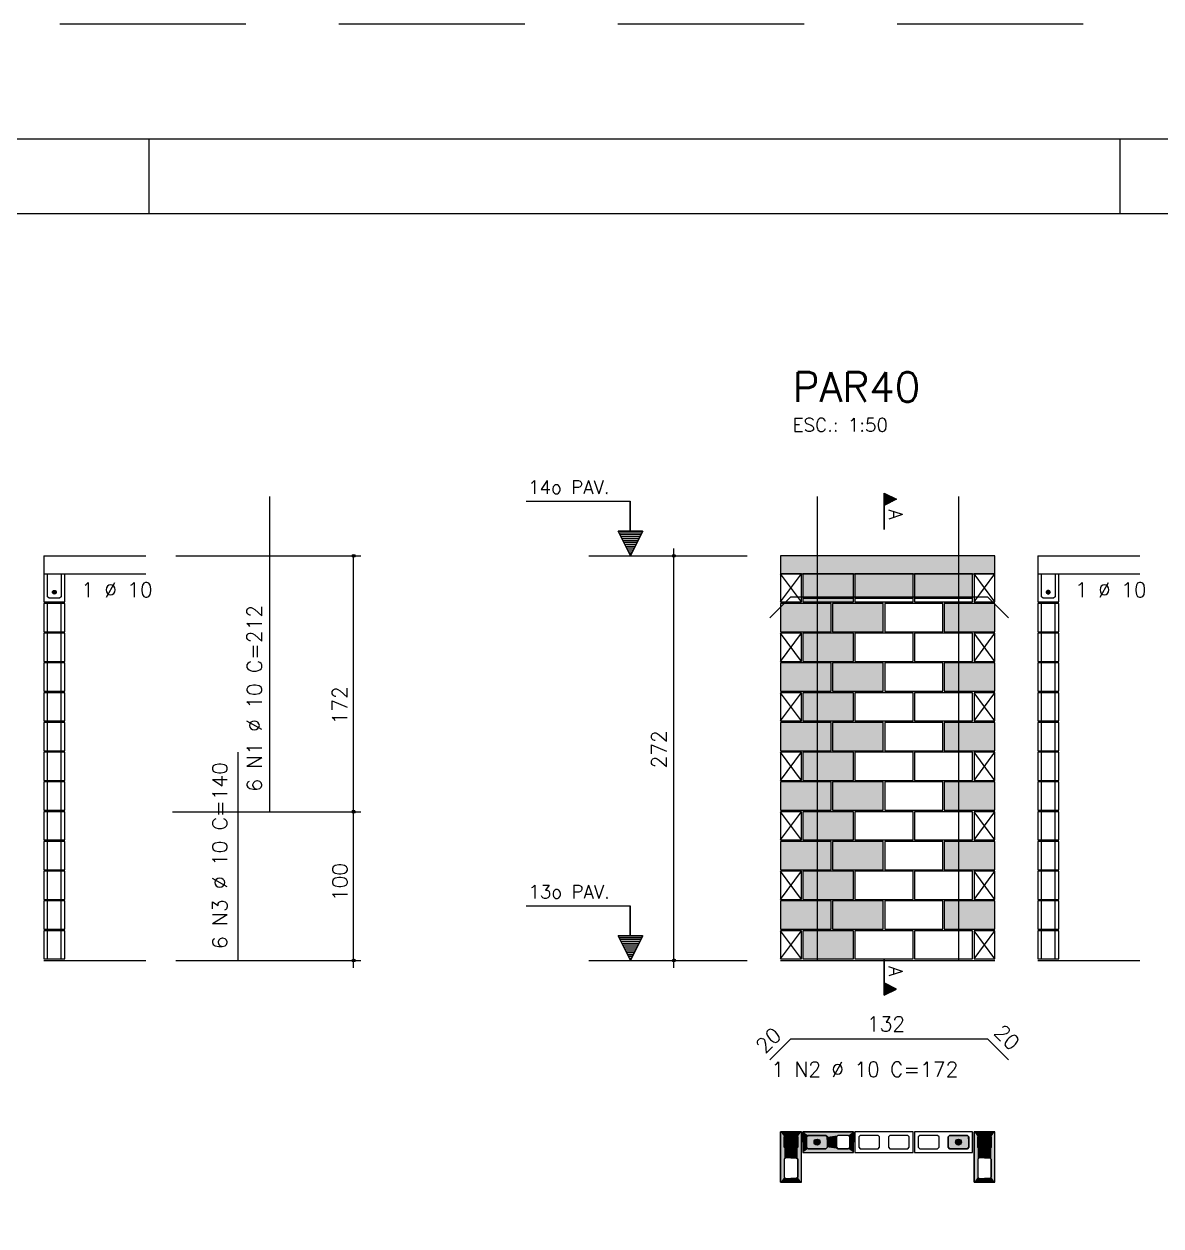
# Model space of a CAD drawing. Extents: x -1.9 to 86, y -1.6 to 60.9.
# Drawn here: x 19.32 to 34.6, y 44.79 to 60.95 of the extents above; entities that cross this region are included whole.
import ezdxf

# ---------------------------------------------------------------- set-up
doc = ezdxf.new("R2010")
doc.units = 0
doc.header["$MEASUREMENT"] = 0
doc.linetypes.add('HIDDEN', pattern=[0.375, 0.25, -0.125])
doc.layers.get('0').update_dxf_attribs({"linetype": 'CONTINUOUS'})
doc.layers.get('Defpoints').update_dxf_attribs({"linetype": 'CONTINUOUS'})
for name, color, linetype in [('ARQ_FOLHA', 7, 'CONTINUOUS'), ('PENA_01', 1, 'CONTINUOUS'), ('PENA_02', 2, 'CONTINUOUS'), ('PENA_03', 3, 'CONTINUOUS'), ('PENA_05', 5, 'CONTINUOUS'), ('PENA_06', 6, 'CONTINUOUS'), ('PENA_09', 254, 'CONTINUOUS'), ('PENA_11', 252, 'CONTINUOUS'), ('PENA_21', 100, 'CONTINUOUS')]:
    doc.layers.add(name, color=color, linetype=linetype)
doc.styles.get("Standard").update_dxf_attribs({"font": 'ROMANS.SHX'})

# ---------------------------------------------------------------- blocks, each defined once
blk = doc.blocks.new('FOLHA A1 - 841 X 594')
at = {"layer": 'ARQ_FOLHA', "color": 1}
for p, q in [((-631, 584), (-631, 594)), ((-500.5, 584), (-500.5, 594))]:
    blk.add_line(p, q, dxfattribs=at)
for points in [[(-841, 0), (0, 0), (0, 594), (-841, 594)], [(-816, 10), (-10, 10), (-10, 584), (-816, 584)]]:
    blk.add_lwpolyline(points, close=True, dxfattribs=at)
at = {"layer": 'Defpoints', "color": 8, "linetype": 'HIDDEN', "ltscale": 100}
blk.add_lwpolyline([(-860.5, 609.5), (-860.5, -15.5), (19.5, -15.5), (19.5, 609.5)], close=True, dxfattribs=at)
blk = doc.blocks.new('*U24')
blk.add_blockref('FOLHA A1 - 841 X 594', (0, 0))

msp = doc.modelspace()

# ---------------------------------------------------------------- linework, layer by layer
at = {"layer": 'PENA_01', "linetype": 'Continuous'}
for p, q in [((26.907, 53.795), (29.038, 53.795)), ((29.785, 53.225), (30.465, 53.225)), ((30.485, 53.225), (31.265, 53.225)), ((31.285, 53.225), (32.065, 53.225)), ((26.907, 48.355), (29.038, 48.355))]:
    msp.add_line(p, q, dxfattribs=at)
for points in [[(29.535, 45.983), (29.535, 45.843), (29.555, 45.823), (29.695, 45.823), (29.715, 45.843), (29.715, 45.983), (29.695, 46.003), (29.555, 46.003), (29.535, 45.983)], [(30.095, 46.003), (29.855, 46.003), (29.835, 45.983), (29.835, 45.843), (29.855, 45.823), (30.095, 45.823), (30.115, 45.843), (30.115, 45.983), (30.095, 46.003)], [(30.395, 46.003), (30.255, 46.003), (30.235, 45.983), (30.235, 45.843), (30.255, 45.823), (30.395, 45.823), (30.415, 45.843), (30.415, 45.983), (30.395, 46.003)], [(30.815, 45.983), (30.795, 46.003), (30.555, 46.003), (30.535, 45.983), (30.535, 45.843), (30.555, 45.823), (30.795, 45.823), (30.815, 45.843), (30.815, 45.983)], [(31.215, 45.983), (31.195, 46.003), (30.955, 46.003), (30.935, 45.983), (30.935, 45.843), (30.955, 45.823), (31.195, 45.823), (31.215, 45.843), (31.215, 45.983)], [(31.615, 45.983), (31.595, 46.003), (31.355, 46.003), (31.335, 45.983), (31.335, 45.843), (31.355, 45.823), (31.595, 45.823), (31.615, 45.843), (31.615, 45.983)], [(32.015, 45.983), (31.995, 46.003), (31.755, 46.003), (31.735, 45.983), (31.735, 45.843), (31.755, 45.823), (31.995, 45.823), (32.015, 45.843), (32.015, 45.983)], [(32.135, 45.983), (32.135, 45.843), (32.155, 45.823), (32.295, 45.823), (32.315, 45.843), (32.315, 45.983), (32.295, 46.003), (32.155, 46.003), (32.135, 45.983)], [(29.535, 45.683), (29.535, 45.443), (29.555, 45.423), (29.695, 45.423), (29.715, 45.443), (29.715, 45.683), (29.695, 45.703), (29.555, 45.703), (29.535, 45.683)], [(32.135, 45.683), (32.135, 45.443), (32.155, 45.423), (32.295, 45.423), (32.315, 45.443), (32.315, 45.683), (32.295, 45.703), (32.155, 45.703), (32.135, 45.683)]]:
    msp.add_lwpolyline(points, dxfattribs=at)
at = {"layer": 'PENA_02', "linetype": 'Continuous'}
for p, q in [((29.765, 53.555), (29.485, 53.555)), ((29.485, 53.555), (29.485, 53.175)), ((29.765, 53.175), (29.765, 53.555)), ((32.365, 53.555), (32.085, 53.555)), ((32.085, 53.555), (32.085, 53.175)), ((32.365, 53.175), (32.365, 53.555)), ((29.485, 53.175), (29.765, 53.175)), ((32.085, 53.175), (32.365, 53.175)), ((29.765, 52.755), (29.485, 52.755)), ((29.485, 52.755), (29.485, 52.375)), ((29.765, 52.375), (29.765, 52.755)), ((32.365, 52.755), (32.085, 52.755)), ((32.085, 52.755), (32.085, 52.375)), ((32.365, 52.375), (32.365, 52.755)), ((29.485, 52.375), (29.765, 52.375)), ((32.085, 52.375), (32.365, 52.375)), ((29.765, 51.955), (29.485, 51.955)), ((29.485, 51.955), (29.485, 51.575)), ((29.765, 51.575), (29.765, 51.955)), ((32.365, 51.955), (32.085, 51.955)), ((32.085, 51.955), (32.085, 51.575)), ((32.365, 51.575), (32.365, 51.955)), ((29.485, 51.575), (29.765, 51.575)), ((32.085, 51.575), (32.365, 51.575)), ((29.765, 51.155), (29.485, 51.155)), ((29.485, 51.155), (29.485, 50.775)), ((29.765, 50.775), (29.765, 51.155)), ((32.365, 51.155), (32.085, 51.155)), ((32.085, 51.155), (32.085, 50.775)), ((32.365, 50.775), (32.365, 51.155)), ((29.485, 50.775), (29.765, 50.775)), ((32.085, 50.775), (32.365, 50.775)), ((29.765, 50.355), (29.485, 50.355)), ((29.485, 50.355), (29.485, 49.975)), ((29.765, 49.975), (29.765, 50.355)), ((32.365, 50.355), (32.085, 50.355)), ((32.085, 50.355), (32.085, 49.975)), ((32.365, 49.975), (32.365, 50.355)), ((29.485, 49.975), (29.765, 49.975)), ((32.085, 49.975), (32.365, 49.975)), ((29.765, 49.555), (29.485, 49.555)), ((29.485, 49.555), (29.485, 49.175)), ((29.765, 49.175), (29.765, 49.555)), ((32.365, 49.555), (32.085, 49.555)), ((32.085, 49.555), (32.085, 49.175)), ((32.365, 49.175), (32.365, 49.555)), ((29.485, 49.175), (29.765, 49.175)), ((32.085, 49.175), (32.365, 49.175)), ((29.765, 48.755), (29.485, 48.755)), ((29.485, 48.755), (29.485, 48.375)), ((29.765, 48.375), (29.765, 48.755)), ((32.365, 48.755), (32.085, 48.755)), ((32.085, 48.755), (32.085, 48.375)), ((32.365, 48.375), (32.365, 48.755)), ((29.485, 48.375), (29.765, 48.375)), ((29.485, 48.355), (32.365, 48.355)), ((32.085, 48.375), (32.365, 48.375))]:
    msp.add_line(p, q, dxfattribs=at)
for points in [[(29.485, 53.555), (32.363, 53.555), (32.363, 53.795), (29.485, 53.795), (29.485, 53.555)], [(29.785, 53.175), (30.465, 53.175), (30.465, 53.555), (29.785, 53.555), (29.785, 53.175)], [(30.485, 53.175), (31.265, 53.175), (31.265, 53.555), (30.485, 53.555), (30.485, 53.175)], [(31.285, 53.175), (32.065, 53.175), (32.065, 53.555), (31.285, 53.555), (31.285, 53.175)], [(29.485, 52.775), (30.165, 52.775), (30.165, 53.155), (29.485, 53.155), (29.485, 52.775)], [(30.185, 52.775), (30.865, 52.775), (30.865, 53.155), (30.185, 53.155), (30.185, 52.775)], [(30.885, 52.775), (31.665, 52.775), (31.665, 53.155), (30.885, 53.155), (30.885, 52.775)], [(31.685, 52.775), (32.365, 52.775), (32.365, 53.155), (31.685, 53.155), (31.685, 52.775)], [(29.785, 52.375), (30.465, 52.375), (30.465, 52.755), (29.785, 52.755), (29.785, 52.375)], [(30.485, 52.375), (31.265, 52.375), (31.265, 52.755), (30.485, 52.755), (30.485, 52.375)], [(31.285, 52.375), (32.065, 52.375), (32.065, 52.755), (31.285, 52.755), (31.285, 52.375)], [(29.485, 51.975), (30.165, 51.975), (30.165, 52.355), (29.485, 52.355), (29.485, 51.975)], [(30.185, 51.975), (30.865, 51.975), (30.865, 52.355), (30.185, 52.355), (30.185, 51.975)], [(30.885, 51.975), (31.665, 51.975), (31.665, 52.355), (30.885, 52.355), (30.885, 51.975)], [(31.685, 51.975), (32.365, 51.975), (32.365, 52.355), (31.685, 52.355), (31.685, 51.975)], [(29.785, 51.575), (30.465, 51.575), (30.465, 51.955), (29.785, 51.955), (29.785, 51.575)], [(30.485, 51.575), (31.265, 51.575), (31.265, 51.955), (30.485, 51.955), (30.485, 51.575)], [(31.285, 51.575), (32.065, 51.575), (32.065, 51.955), (31.285, 51.955), (31.285, 51.575)], [(29.485, 51.175), (30.165, 51.175), (30.165, 51.555), (29.485, 51.555), (29.485, 51.175)], [(30.185, 51.175), (30.865, 51.175), (30.865, 51.555), (30.185, 51.555), (30.185, 51.175)], [(30.885, 51.175), (31.665, 51.175), (31.665, 51.555), (30.885, 51.555), (30.885, 51.175)], [(31.685, 51.175), (32.365, 51.175), (32.365, 51.555), (31.685, 51.555), (31.685, 51.175)], [(29.785, 50.775), (30.465, 50.775), (30.465, 51.155), (29.785, 51.155), (29.785, 50.775)], [(30.485, 50.775), (31.265, 50.775), (31.265, 51.155), (30.485, 51.155), (30.485, 50.775)], [(31.285, 50.775), (32.065, 50.775), (32.065, 51.155), (31.285, 51.155), (31.285, 50.775)], [(29.485, 50.375), (30.165, 50.375), (30.165, 50.755), (29.485, 50.755), (29.485, 50.375)], [(30.185, 50.375), (30.865, 50.375), (30.865, 50.755), (30.185, 50.755), (30.185, 50.375)], [(30.885, 50.375), (31.665, 50.375), (31.665, 50.755), (30.885, 50.755), (30.885, 50.375)], [(31.685, 50.375), (32.365, 50.375), (32.365, 50.755), (31.685, 50.755), (31.685, 50.375)], [(29.785, 49.975), (30.465, 49.975), (30.465, 50.355), (29.785, 50.355), (29.785, 49.975)], [(30.485, 49.975), (31.265, 49.975), (31.265, 50.355), (30.485, 50.355), (30.485, 49.975)], [(31.285, 49.975), (32.065, 49.975), (32.065, 50.355), (31.285, 50.355), (31.285, 49.975)], [(29.485, 49.575), (30.165, 49.575), (30.165, 49.955), (29.485, 49.955), (29.485, 49.575)], [(30.185, 49.575), (30.865, 49.575), (30.865, 49.955), (30.185, 49.955), (30.185, 49.575)], [(30.885, 49.575), (31.665, 49.575), (31.665, 49.955), (30.885, 49.955), (30.885, 49.575)], [(31.685, 49.575), (32.365, 49.575), (32.365, 49.955), (31.685, 49.955), (31.685, 49.575)], [(29.785, 49.175), (30.465, 49.175), (30.465, 49.555), (29.785, 49.555), (29.785, 49.175)], [(30.485, 49.175), (31.265, 49.175), (31.265, 49.555), (30.485, 49.555), (30.485, 49.175)], [(31.285, 49.175), (32.065, 49.175), (32.065, 49.555), (31.285, 49.555), (31.285, 49.175)], [(29.485, 48.775), (30.165, 48.775), (30.165, 49.155), (29.485, 49.155), (29.485, 48.775)], [(30.185, 48.775), (30.865, 48.775), (30.865, 49.155), (30.185, 49.155), (30.185, 48.775)], [(30.885, 48.775), (31.665, 48.775), (31.665, 49.155), (30.885, 49.155), (30.885, 48.775)], [(31.685, 48.775), (32.365, 48.775), (32.365, 49.155), (31.685, 49.155), (31.685, 48.775)], [(29.785, 48.375), (30.465, 48.375), (30.465, 48.755), (29.785, 48.755), (29.785, 48.375)], [(30.485, 48.375), (31.265, 48.375), (31.265, 48.755), (30.485, 48.755), (30.485, 48.375)], [(31.285, 48.375), (32.065, 48.375), (32.065, 48.755), (31.285, 48.755), (31.285, 48.375)], [(29.485, 46.053), (29.485, 45.373), (29.765, 45.373), (29.765, 46.053), (29.485, 46.053)], [(30.465, 46.053), (29.785, 46.053), (29.785, 45.773), (30.465, 45.773), (30.465, 46.053)], [(31.265, 46.053), (30.485, 46.053), (30.485, 45.773), (31.265, 45.773), (31.265, 46.053)], [(32.065, 46.053), (31.285, 46.053), (31.285, 45.773), (32.065, 45.773), (32.065, 46.053)], [(32.085, 46.053), (32.085, 45.373), (32.365, 45.373), (32.365, 46.053), (32.085, 46.053)]]:
    msp.add_lwpolyline(points, dxfattribs=at)
for centre, radius in [((23.747, 53.795), 0.02), ((28.053, 53.795), 0.02), ((23.747, 53.795), 0.01), ((28.053, 53.795), 0.01), ((23.747, 50.355), 0.02), ((23.747, 50.355), 0.01), ((23.747, 48.355), 0.02), ((23.747, 48.355), 0.01), ((28.053, 48.355), 0.02), ((28.053, 48.355), 0.01)]:
    msp.add_circle(centre, radius, dxfattribs=at)
at = {"layer": 'PENA_03', "linetype": 'Continuous'}
for p, q in [((30.875, 54.151), (30.875, 54.637)), ((30.875, 54.637), (31.041, 54.555)), ((30.876, 54.636), (30.876, 54.473)), ((30.876, 54.636), (31.04, 54.555)), ((30.888, 54.631), (30.888, 54.478)), ((30.901, 54.625), (30.901, 54.484)), ((27.466, 54.527), (26.066, 54.527)), ((27.466, 54.127), (27.466, 54.527)), ((27.468, 54.127), (27.468, 54.528)), ((31.04, 54.555), (30.876, 54.473)), ((31.041, 54.555), (30.876, 54.472)), ((30.876, 54.472), (30.876, 54.151)), ((30.914, 54.618), (30.914, 54.491)), ((30.927, 54.612), (30.927, 54.497)), ((30.939, 54.606), (30.939, 54.503)), ((30.952, 54.599), (30.952, 54.51)), ((30.965, 54.593), (30.965, 54.516)), ((30.978, 54.586), (30.978, 54.523)), ((30.99, 54.58), (30.99, 54.529)), ((31.003, 54.574), (31.003, 54.535)), ((31.016, 54.567), (31.016, 54.542)), ((31.029, 54.561), (31.029, 54.548)), ((27.467, 53.795), (27.301, 54.127)), ((27.301, 54.127), (27.466, 54.127)), ((27.467, 53.798), (27.303, 54.125)), ((27.63, 54.125), (27.303, 54.125)), ((27.62, 54.101), (27.314, 54.101)), ((27.607, 54.076), (27.326, 54.076)), ((27.594, 54.05), (27.339, 54.05)), ((27.582, 54.024), (27.352, 54.024)), ((27.569, 53.999), (27.365, 53.999)), ((27.556, 53.973), (27.377, 53.973)), ((27.633, 54.127), (27.467, 53.795)), ((27.63, 54.125), (27.467, 53.798)), ((27.468, 54.127), (27.633, 54.127)), ((27.543, 53.948), (27.39, 53.948)), ((27.531, 53.922), (27.403, 53.922)), ((27.518, 53.897), (27.416, 53.897)), ((27.505, 53.871), (27.429, 53.871)), ((27.492, 53.846), (27.441, 53.846)), ((27.48, 53.82), (27.454, 53.82)), ((28.053, 48.254), (28.053, 53.895)), ((19.587, 53.795), (19.587, 53.175)), ((19.587, 53.795), (20.958, 53.795)), ((21.358, 53.795), (23.847, 53.795)), ((23.747, 48.254), (23.747, 53.795)), ((32.943, 53.795), (32.943, 53.175)), ((32.943, 53.795), (34.313, 53.795)), ((19.587, 53.555), (20.958, 53.555)), ((29.485, 53.175), (29.765, 53.555)), ((29.765, 53.175), (29.485, 53.555)), ((32.085, 53.175), (32.365, 53.555)), ((32.365, 53.175), (32.085, 53.555)), ((32.943, 53.555), (34.313, 53.555)), ((19.637, 52.775), (19.637, 53.155)), ((19.817, 52.775), (19.817, 53.155)), ((32.993, 52.775), (32.993, 53.155)), ((33.173, 52.775), (33.173, 53.155)), ((19.637, 52.375), (19.637, 52.755)), ((19.817, 52.375), (19.817, 52.755)), ((29.485, 52.375), (29.765, 52.755)), ((29.765, 52.375), (29.485, 52.755)), ((32.085, 52.375), (32.365, 52.755)), ((32.365, 52.375), (32.085, 52.755)), ((32.993, 52.375), (32.993, 52.755)), ((33.173, 52.375), (33.173, 52.755)), ((19.637, 51.975), (19.637, 52.355)), ((19.817, 51.975), (19.817, 52.355)), ((32.993, 51.975), (32.993, 52.355)), ((33.173, 51.975), (33.173, 52.355)), ((19.637, 51.575), (19.637, 51.955)), ((19.817, 51.575), (19.817, 51.955)), ((29.485, 51.575), (29.765, 51.955)), ((29.765, 51.575), (29.485, 51.955)), ((32.085, 51.575), (32.365, 51.955)), ((32.365, 51.575), (32.085, 51.955)), ((32.993, 51.575), (32.993, 51.955)), ((33.173, 51.575), (33.173, 51.955)), ((19.637, 51.175), (19.637, 51.555)), ((19.817, 51.175), (19.817, 51.555)), ((32.993, 51.175), (32.993, 51.555)), ((33.173, 51.175), (33.173, 51.555)), ((19.637, 50.775), (19.637, 51.155)), ((19.817, 50.775), (19.817, 51.155)), ((29.485, 50.775), (29.765, 51.155)), ((29.765, 50.775), (29.485, 51.155)), ((32.085, 50.775), (32.365, 51.155)), ((32.365, 50.775), (32.085, 51.155)), ((32.993, 50.775), (32.993, 51.155)), ((33.173, 50.775), (33.173, 51.155)), ((19.637, 50.375), (19.637, 50.755)), ((19.817, 50.375), (19.817, 50.755)), ((32.993, 50.375), (32.993, 50.755)), ((33.173, 50.375), (33.173, 50.755)), ((19.637, 49.975), (19.637, 50.355)), ((19.817, 49.975), (19.817, 50.355)), ((21.316, 50.355), (23.847, 50.355)), ((29.485, 49.975), (29.765, 50.355)), ((29.765, 49.975), (29.485, 50.355)), ((32.085, 49.975), (32.365, 50.355)), ((32.365, 49.975), (32.085, 50.355)), ((32.993, 49.975), (32.993, 50.355)), ((33.173, 49.975), (33.173, 50.355)), ((19.637, 49.575), (19.637, 49.955)), ((19.817, 49.575), (19.817, 49.955)), ((32.993, 49.575), (32.993, 49.955)), ((33.173, 49.575), (33.173, 49.955)), ((19.637, 49.175), (19.637, 49.555)), ((19.817, 49.175), (19.817, 49.555)), ((29.485, 49.175), (29.765, 49.555)), ((29.765, 49.175), (29.485, 49.555)), ((32.085, 49.175), (32.365, 49.555)), ((32.365, 49.175), (32.085, 49.555)), ((32.993, 49.175), (32.993, 49.555)), ((33.173, 49.175), (33.173, 49.555)), ((19.637, 48.775), (19.637, 49.155)), ((19.817, 48.775), (19.817, 49.155)), ((32.993, 48.775), (32.993, 49.155)), ((33.173, 48.775), (33.173, 49.155)), ((27.466, 49.087), (26.066, 49.087)), ((27.466, 48.687), (27.466, 49.087)), ((27.468, 48.687), (27.468, 49.088)), ((19.637, 48.375), (19.637, 48.755)), ((19.817, 48.375), (19.817, 48.755)), ((27.467, 48.355), (27.301, 48.687)), ((27.301, 48.687), (27.466, 48.687)), ((27.467, 48.358), (27.303, 48.685)), ((27.63, 48.685), (27.303, 48.685)), ((27.62, 48.661), (27.314, 48.661)), ((27.633, 48.687), (27.467, 48.355)), ((27.63, 48.685), (27.467, 48.358)), ((27.468, 48.687), (27.633, 48.687)), ((29.485, 48.375), (29.765, 48.755)), ((29.765, 48.375), (29.485, 48.755)), ((32.085, 48.375), (32.365, 48.755)), ((32.365, 48.375), (32.085, 48.755)), ((32.993, 48.375), (32.993, 48.755)), ((33.173, 48.375), (33.173, 48.755)), ((27.607, 48.636), (27.326, 48.636)), ((27.594, 48.61), (27.339, 48.61)), ((27.582, 48.584), (27.352, 48.584)), ((27.569, 48.559), (27.365, 48.559)), ((27.556, 48.533), (27.377, 48.533)), ((27.543, 48.508), (27.39, 48.508)), ((27.531, 48.482), (27.403, 48.482)), ((19.587, 48.355), (20.958, 48.355)), ((21.358, 48.355), (23.847, 48.355)), ((27.518, 48.457), (27.416, 48.457)), ((27.505, 48.431), (27.429, 48.431)), ((27.492, 48.406), (27.441, 48.406)), ((27.48, 48.38), (27.454, 48.38)), ((30.875, 48.375), (30.875, 47.888)), ((30.876, 48.054), (30.876, 48.375)), ((32.943, 48.355), (34.313, 48.355)), ((31.041, 47.971), (30.876, 48.054)), ((30.876, 47.889), (30.876, 48.053)), ((31.04, 47.971), (30.876, 48.053)), ((30.888, 47.895), (30.888, 48.048)), ((30.901, 47.901), (30.901, 48.042)), ((30.914, 47.908), (30.914, 48.035)), ((30.927, 47.914), (30.927, 48.029)), ((30.939, 47.92), (30.939, 48.022)), ((30.952, 47.927), (30.952, 48.016)), ((30.965, 47.933), (30.965, 48.01)), ((30.978, 47.939), (30.978, 48.003)), ((30.99, 47.946), (30.99, 47.997)), ((30.875, 47.888), (31.041, 47.971)), ((30.876, 47.889), (31.04, 47.971)), ((31.003, 47.952), (31.003, 47.99)), ((31.016, 47.959), (31.016, 47.984)), ((31.029, 47.965), (31.029, 47.978))]:
    msp.add_line(p, q, dxfattribs=at)
for points in [[(19.587, 53.175), (19.867, 53.175), (19.867, 53.555)], [(19.817, 53.555), (19.817, 53.245), (19.797, 53.225), (19.657, 53.225), (19.637, 53.245), (19.637, 53.555)], [(32.943, 53.175), (33.223, 53.175), (33.223, 53.555)], [(33.173, 53.555), (33.173, 53.245), (33.153, 53.225), (33.013, 53.225), (32.993, 53.245), (32.993, 53.555)], [(33.107, 53.306), (33.105, 53.316), (33.099, 53.324), (33.09, 53.33), (33.079, 53.331), (33.07, 53.327), (33.062, 53.32), (33.058, 53.311), (33.058, 53.301), (33.062, 53.291), (33.07, 53.284), (33.079, 53.281), (33.09, 53.282), (33.099, 53.287), (33.105, 53.296), (33.107, 53.306)], [(19.587, 52.775), (19.867, 52.775), (19.867, 53.155), (19.587, 53.155), (19.587, 52.775)], [(32.943, 52.775), (33.223, 52.775), (33.223, 53.155), (32.943, 53.155), (32.943, 52.775)], [(19.587, 52.375), (19.867, 52.375), (19.867, 52.755), (19.587, 52.755), (19.587, 52.375)], [(32.943, 52.375), (33.223, 52.375), (33.223, 52.755), (32.943, 52.755), (32.943, 52.375)], [(19.587, 51.975), (19.867, 51.975), (19.867, 52.355), (19.587, 52.355), (19.587, 51.975)], [(32.943, 51.975), (33.223, 51.975), (33.223, 52.355), (32.943, 52.355), (32.943, 51.975)], [(19.587, 51.575), (19.867, 51.575), (19.867, 51.955), (19.587, 51.955), (19.587, 51.575)], [(32.943, 51.575), (33.223, 51.575), (33.223, 51.955), (32.943, 51.955), (32.943, 51.575)], [(19.587, 51.175), (19.867, 51.175), (19.867, 51.555), (19.587, 51.555), (19.587, 51.175)], [(32.943, 51.175), (33.223, 51.175), (33.223, 51.555), (32.943, 51.555), (32.943, 51.175)], [(19.587, 50.775), (19.867, 50.775), (19.867, 51.155), (19.587, 51.155), (19.587, 50.775)], [(32.943, 50.775), (33.223, 50.775), (33.223, 51.155), (32.943, 51.155), (32.943, 50.775)], [(19.587, 50.375), (19.867, 50.375), (19.867, 50.755), (19.587, 50.755), (19.587, 50.375)], [(32.943, 50.375), (33.223, 50.375), (33.223, 50.755), (32.943, 50.755), (32.943, 50.375)], [(19.587, 49.975), (19.867, 49.975), (19.867, 50.355), (19.587, 50.355), (19.587, 49.975)], [(32.943, 49.975), (33.223, 49.975), (33.223, 50.355), (32.943, 50.355), (32.943, 49.975)], [(19.587, 49.575), (19.867, 49.575), (19.867, 49.955), (19.587, 49.955), (19.587, 49.575)], [(32.943, 49.575), (33.223, 49.575), (33.223, 49.955), (32.943, 49.955), (32.943, 49.575)], [(19.587, 49.175), (19.867, 49.175), (19.867, 49.555), (19.587, 49.555), (19.587, 49.175)], [(32.943, 49.175), (33.223, 49.175), (33.223, 49.555), (32.943, 49.555), (32.943, 49.175)], [(19.587, 48.775), (19.867, 48.775), (19.867, 49.155), (19.587, 49.155), (19.587, 48.775)], [(32.943, 48.775), (33.223, 48.775), (33.223, 49.155), (32.943, 49.155), (32.943, 48.775)], [(19.587, 48.375), (19.867, 48.375), (19.867, 48.755), (19.587, 48.755), (19.587, 48.375)], [(32.943, 48.375), (33.223, 48.375), (33.223, 48.755), (32.943, 48.755), (32.943, 48.375)], [(29.695, 46.003), (29.715, 45.983), (29.715, 45.843), (29.695, 45.823), (29.555, 45.823), (29.535, 45.843), (29.535, 45.983), (29.555, 46.003), (29.695, 46.003)], [(30.115, 45.843), (30.095, 45.823), (29.855, 45.823), (29.835, 45.843), (29.835, 45.983), (29.855, 46.003), (30.095, 46.003), (30.115, 45.983), (30.115, 45.843)], [(32.015, 45.843), (31.995, 45.823), (31.755, 45.823), (31.735, 45.843), (31.735, 45.983), (31.755, 46.003), (31.995, 46.003), (32.015, 45.983), (32.015, 45.843)], [(32.295, 46.003), (32.315, 45.983), (32.315, 45.843), (32.295, 45.823), (32.155, 45.823), (32.135, 45.843), (32.135, 45.983), (32.155, 46.003), (32.295, 46.003)]]:
    msp.add_lwpolyline(points, dxfattribs=at)
for centre, radius in [((19.727, 53.306), 0.025), ((33.082, 53.306), 0.025), ((29.625, 45.913), 0.04), ((29.975, 45.913), 0.04), ((31.875, 45.913), 0.04), ((32.225, 45.913), 0.04)]:
    msp.add_circle(centre, radius, dxfattribs=at)
for points in [[(19.752, 53.306), (19.714, 53.327), (19.703, 53.314)], [(19.752, 53.306), (19.731, 53.33), (19.714, 53.327)], [(19.752, 53.306), (19.746, 53.322), (19.731, 53.33)], [(33.107, 53.306), (33.07, 53.327), (33.059, 53.314)], [(33.107, 53.306), (33.07, 53.327), (33.062, 53.32)], [(33.107, 53.306), (33.079, 53.331), (33.07, 53.327)], [(33.107, 53.306), (33.086, 53.33), (33.07, 53.327)], [(33.107, 53.306), (33.09, 53.33), (33.079, 53.331)], [(33.107, 53.306), (33.101, 53.322), (33.086, 53.33)], [(33.107, 53.306), (33.099, 53.324), (33.09, 53.33)], [(19.752, 53.306), (19.703, 53.314), (19.703, 53.297)], [(19.752, 53.306), (19.703, 53.297), (19.714, 53.284)], [(19.752, 53.306), (19.714, 53.284), (19.731, 53.281)], [(19.752, 53.306), (19.731, 53.281), (19.746, 53.29)], [(19.752, 53.306), (19.746, 53.29), (19.752, 53.306)], [(33.107, 53.306), (33.062, 53.32), (33.058, 53.311)], [(33.107, 53.306), (33.058, 53.311), (33.058, 53.301)], [(33.107, 53.306), (33.058, 53.301), (33.062, 53.291)], [(33.107, 53.306), (33.059, 53.314), (33.059, 53.297)], [(33.107, 53.306), (33.059, 53.297), (33.07, 53.284)], [(33.107, 53.306), (33.062, 53.291), (33.07, 53.284)], [(33.107, 53.306), (33.07, 53.284), (33.086, 53.281)], [(33.107, 53.306), (33.07, 53.284), (33.079, 53.281)], [(33.107, 53.306), (33.079, 53.281), (33.09, 53.282)], [(33.107, 53.306), (33.086, 53.281), (33.101, 53.29)], [(33.107, 53.306), (33.09, 53.282), (33.099, 53.287)], [(33.107, 53.306), (33.105, 53.316), (33.099, 53.324)], [(33.107, 53.306), (33.099, 53.287), (33.105, 53.296)], [(33.107, 53.306), (33.101, 53.29), (33.107, 53.306)], [(33.107, 53.306), (33.105, 53.296), (33.107, 53.306)], [(29.665, 45.913), (29.605, 45.948), (29.588, 45.927)], [(29.665, 45.913), (29.588, 45.927), (29.588, 45.899)], [(29.665, 45.913), (29.588, 45.899), (29.605, 45.878)], [(29.665, 45.913), (29.632, 45.952), (29.605, 45.948)], [(29.665, 45.913), (29.605, 45.878), (29.632, 45.874)], [(29.665, 45.913), (29.656, 45.939), (29.632, 45.952)], [(29.665, 45.913), (29.632, 45.874), (29.656, 45.887)], [(29.665, 45.913), (29.656, 45.887), (29.665, 45.913)], [(30.015, 45.913), (29.955, 45.948), (29.938, 45.927)], [(30.015, 45.913), (29.938, 45.927), (29.938, 45.899)], [(30.015, 45.913), (29.938, 45.899), (29.955, 45.878)], [(30.015, 45.913), (29.982, 45.952), (29.955, 45.948)], [(30.015, 45.913), (29.955, 45.878), (29.982, 45.874)], [(30.015, 45.913), (30.006, 45.939), (29.982, 45.952)], [(30.015, 45.913), (29.982, 45.874), (30.006, 45.887)], [(30.015, 45.913), (30.006, 45.887), (30.015, 45.913)], [(31.915, 45.913), (31.855, 45.948), (31.838, 45.927)], [(31.915, 45.913), (31.838, 45.927), (31.838, 45.899)], [(31.915, 45.913), (31.838, 45.899), (31.855, 45.878)], [(31.915, 45.913), (31.882, 45.952), (31.855, 45.948)], [(31.915, 45.913), (31.855, 45.878), (31.882, 45.874)], [(31.915, 45.913), (31.906, 45.939), (31.882, 45.952)], [(31.915, 45.913), (31.882, 45.874), (31.906, 45.887)], [(31.915, 45.913), (31.906, 45.887), (31.915, 45.913)], [(32.265, 45.913), (32.205, 45.948), (32.188, 45.927)], [(32.265, 45.913), (32.188, 45.927), (32.188, 45.899)], [(32.265, 45.913), (32.188, 45.899), (32.205, 45.878)], [(32.265, 45.913), (32.232, 45.952), (32.205, 45.948)], [(32.265, 45.913), (32.205, 45.878), (32.232, 45.874)], [(32.265, 45.913), (32.256, 45.939), (32.232, 45.952)], [(32.265, 45.913), (32.232, 45.874), (32.256, 45.887)], [(32.265, 45.913), (32.256, 45.887), (32.265, 45.913)]]:
    msp.add_solid(points, dxfattribs=at)
at = {"layer": 'PENA_05', "linetype": 'Continuous'}
for p, q in [((22.624, 50.352), (22.624, 54.595)), ((29.343, 52.962), (29.625, 53.245)), ((29.625, 53.245), (32.265, 53.245)), ((32.265, 53.245), (32.548, 52.962)), ((22.198, 48.355), (22.198, 51.155)), ((29.343, 47.018), (29.625, 47.301)), ((29.625, 47.301), (32.265, 47.301)), ((32.265, 47.301), (32.548, 47.018))]:
    msp.add_line(p, q, dxfattribs=at)
for points in [[(29.977, 54.595), (29.977, 48.355)], [(31.877, 54.595), (31.877, 48.355)]]:
    msp.add_lwpolyline(points, dxfattribs=at)
at = {"layer": 'PENA_09', "linetype": 'Continuous'}
for points in [[(29.785, 53.225), (30.465, 53.225), (30.465, 53.555), (29.785, 53.555), (29.785, 53.225)], [(30.485, 53.225), (31.265, 53.225), (31.265, 53.555), (30.485, 53.555), (30.485, 53.225)], [(31.285, 53.225), (32.065, 53.225), (32.065, 53.555), (31.285, 53.555), (31.285, 53.225)]]:
    msp.add_lwpolyline(points, dxfattribs=at)
for points in [[(29.785, 53.225), (30.465, 53.225), (30.465, 53.555)], [(29.785, 53.225), (30.465, 53.555), (29.785, 53.555)], [(29.785, 53.225), (29.785, 53.555), (29.785, 53.225)], [(30.485, 53.225), (31.265, 53.225), (31.265, 53.555)], [(30.485, 53.225), (31.265, 53.555), (30.485, 53.555)], [(30.485, 53.225), (30.485, 53.555), (30.485, 53.225)], [(31.285, 53.225), (32.065, 53.225), (32.065, 53.555)], [(31.285, 53.225), (32.065, 53.555), (31.285, 53.555)], [(31.285, 53.225), (31.285, 53.555), (31.285, 53.225)]]:
    msp.add_solid(points, dxfattribs=at)
at = {"layer": 'PENA_11', "linetype": 'Continuous'}
for points in [[(29.485, 53.555), (32.363, 53.555), (32.363, 53.795)], [(29.485, 53.555), (32.363, 53.795), (29.485, 53.795)], [(29.485, 53.555), (29.485, 53.795), (29.485, 53.555)], [(29.695, 46.003), (29.555, 45.823), (29.535, 45.843)], [(29.695, 46.003), (29.535, 45.843), (29.535, 45.983)], [(29.695, 46.003), (29.535, 45.983), (29.555, 46.003)], [(29.695, 46.003), (29.695, 45.823), (29.555, 45.823)], [(29.695, 46.003), (29.555, 46.003), (29.695, 46.003)], [(29.695, 46.003), (29.715, 45.983), (29.715, 45.843)], [(29.695, 46.003), (29.715, 45.843), (29.695, 45.823)], [(30.115, 45.843), (29.835, 45.983), (29.855, 46.003)], [(30.115, 45.843), (29.835, 45.843), (29.835, 45.983)], [(30.115, 45.843), (29.855, 46.003), (30.095, 46.003)], [(30.115, 45.843), (30.095, 46.003), (30.115, 45.983)], [(30.115, 45.843), (30.115, 45.983), (30.115, 45.843)], [(32.015, 45.843), (31.735, 45.983), (31.755, 46.003)], [(32.015, 45.843), (31.735, 45.843), (31.735, 45.983)], [(32.015, 45.843), (31.755, 46.003), (31.995, 46.003)], [(32.015, 45.843), (31.995, 46.003), (32.015, 45.983)], [(32.015, 45.843), (32.015, 45.983), (32.015, 45.843)], [(32.295, 46.003), (32.155, 45.823), (32.135, 45.843)], [(32.295, 46.003), (32.135, 45.843), (32.135, 45.983)], [(32.295, 46.003), (32.135, 45.983), (32.155, 46.003)], [(32.295, 46.003), (32.295, 45.823), (32.155, 45.823)], [(32.295, 46.003), (32.155, 46.003), (32.295, 46.003)], [(32.295, 46.003), (32.315, 45.983), (32.315, 45.843)], [(32.295, 46.003), (32.315, 45.843), (32.295, 45.823)], [(30.115, 45.843), (29.855, 45.823), (29.835, 45.843)], [(30.115, 45.843), (30.095, 45.823), (29.855, 45.823)], [(32.015, 45.843), (31.755, 45.823), (31.735, 45.843)], [(32.015, 45.843), (31.995, 45.823), (31.755, 45.823)]]:
    msp.add_solid(points, dxfattribs=at)
at = {"layer": 'PENA_21', "linetype": 'Continuous'}
for points in [[(29.785, 53.175), (30.465, 53.175), (30.465, 53.225), (29.785, 53.225), (29.785, 53.175)], [(29.485, 52.775), (30.165, 52.775), (30.165, 53.155), (29.485, 53.155), (29.485, 52.775)], [(30.185, 52.775), (30.865, 52.775), (30.865, 53.155), (30.185, 53.155), (30.185, 52.775)], [(31.685, 52.775), (32.365, 52.775), (32.365, 53.155), (31.685, 53.155), (31.685, 52.775)], [(29.785, 52.375), (30.465, 52.375), (30.465, 52.755), (29.785, 52.755), (29.785, 52.375)], [(29.485, 51.975), (30.165, 51.975), (30.165, 52.355), (29.485, 52.355), (29.485, 51.975)], [(30.185, 51.975), (30.865, 51.975), (30.865, 52.355), (30.185, 52.355), (30.185, 51.975)], [(31.685, 51.975), (32.365, 51.975), (32.365, 52.355), (31.685, 52.355), (31.685, 51.975)], [(29.785, 51.575), (30.465, 51.575), (30.465, 51.955), (29.785, 51.955), (29.785, 51.575)], [(29.485, 51.175), (30.165, 51.175), (30.165, 51.555), (29.485, 51.555), (29.485, 51.175)], [(30.185, 51.175), (30.865, 51.175), (30.865, 51.555), (30.185, 51.555), (30.185, 51.175)], [(31.685, 51.175), (32.365, 51.175), (32.365, 51.555), (31.685, 51.555), (31.685, 51.175)], [(29.785, 50.775), (30.465, 50.775), (30.465, 51.155), (29.785, 51.155), (29.785, 50.775)], [(29.485, 50.375), (30.165, 50.375), (30.165, 50.755), (29.485, 50.755), (29.485, 50.375)], [(30.185, 50.375), (30.865, 50.375), (30.865, 50.755), (30.185, 50.755), (30.185, 50.375)], [(31.685, 50.375), (32.365, 50.375), (32.365, 50.755), (31.685, 50.755), (31.685, 50.375)], [(29.785, 49.975), (30.465, 49.975), (30.465, 50.355), (29.785, 50.355), (29.785, 49.975)], [(29.485, 49.575), (30.165, 49.575), (30.165, 49.955), (29.485, 49.955), (29.485, 49.575)], [(30.185, 49.575), (30.865, 49.575), (30.865, 49.955), (30.185, 49.955), (30.185, 49.575)], [(31.685, 49.575), (32.365, 49.575), (32.365, 49.955), (31.685, 49.955), (31.685, 49.575)], [(29.785, 49.175), (30.465, 49.175), (30.465, 49.555), (29.785, 49.555), (29.785, 49.175)], [(29.485, 48.775), (30.165, 48.775), (30.165, 49.155), (29.485, 49.155), (29.485, 48.775)], [(30.185, 48.775), (30.865, 48.775), (30.865, 49.155), (30.185, 49.155), (30.185, 48.775)], [(31.685, 48.775), (32.365, 48.775), (32.365, 49.155), (31.685, 49.155), (31.685, 48.775)], [(29.785, 48.375), (30.465, 48.375), (30.465, 48.755), (29.785, 48.755), (29.785, 48.375)], [(29.625, 46.053), (29.625, 46.003), (29.555, 46.003), (29.535, 45.983), (29.535, 45.843), (29.555, 45.823), (29.625, 45.823), (29.625, 45.703), (29.555, 45.703), (29.535, 45.683), (29.535, 45.443), (29.555, 45.423), (29.625, 45.423), (29.625, 45.373), (29.485, 45.373), (29.485, 46.053), (29.625, 46.053)], [(29.625, 46.053), (29.625, 46.003), (29.695, 46.003), (29.715, 45.983), (29.715, 45.843), (29.695, 45.823), (29.625, 45.823), (29.625, 45.703), (29.695, 45.703), (29.715, 45.683), (29.715, 45.443), (29.695, 45.423), (29.625, 45.423), (29.625, 45.373), (29.765, 45.373), (29.765, 46.053), (29.625, 46.053)], [(30.465, 45.913), (30.415, 45.913), (30.415, 45.983), (30.395, 46.003), (30.255, 46.003), (30.235, 45.983), (30.235, 45.913), (30.115, 45.913), (30.115, 45.983), (30.095, 46.003), (29.855, 46.003), (29.835, 45.983), (29.835, 45.913), (29.785, 45.913), (29.785, 46.053), (30.465, 46.053), (30.465, 45.913)], [(30.465, 45.913), (30.415, 45.913), (30.415, 45.843), (30.395, 45.823), (30.255, 45.823), (30.235, 45.843), (30.235, 45.913), (30.115, 45.913), (30.115, 45.843), (30.095, 45.823), (29.855, 45.823), (29.835, 45.843), (29.835, 45.913), (29.785, 45.913), (29.785, 45.773), (30.465, 45.773), (30.465, 45.913)], [(32.225, 46.053), (32.225, 46.003), (32.155, 46.003), (32.135, 45.983), (32.135, 45.843), (32.155, 45.823), (32.225, 45.823), (32.225, 45.703), (32.155, 45.703), (32.135, 45.683), (32.135, 45.443), (32.155, 45.423), (32.225, 45.423), (32.225, 45.373), (32.085, 45.373), (32.085, 46.053), (32.225, 46.053)], [(32.225, 46.053), (32.225, 46.003), (32.295, 46.003), (32.315, 45.983), (32.315, 45.843), (32.295, 45.823), (32.225, 45.823), (32.225, 45.703), (32.295, 45.703), (32.315, 45.683), (32.315, 45.443), (32.295, 45.423), (32.225, 45.423), (32.225, 45.373), (32.365, 45.373), (32.365, 46.053), (32.225, 46.053)]]:
    msp.add_lwpolyline(points, dxfattribs=at)
for points in [[(29.785, 53.175), (30.465, 53.175), (30.465, 53.225)], [(29.785, 53.175), (30.465, 53.225), (29.785, 53.225)], [(29.785, 53.175), (29.785, 53.225), (29.785, 53.175)], [(29.485, 52.775), (30.165, 52.775), (30.165, 53.155)], [(29.485, 52.775), (30.165, 53.155), (29.485, 53.155)], [(29.485, 52.775), (29.485, 53.155), (29.485, 52.775)], [(30.185, 52.775), (30.865, 52.775), (30.865, 53.155)], [(30.185, 52.775), (30.865, 53.155), (30.185, 53.155)], [(30.185, 52.775), (30.185, 53.155), (30.185, 52.775)], [(31.685, 52.775), (32.365, 52.775), (32.365, 53.155)], [(31.685, 52.775), (32.365, 53.155), (31.685, 53.155)], [(31.685, 52.775), (31.685, 53.155), (31.685, 52.775)], [(29.785, 52.375), (30.465, 52.375), (30.465, 52.755)], [(29.785, 52.375), (30.465, 52.755), (29.785, 52.755)], [(29.785, 52.375), (29.785, 52.755), (29.785, 52.375)], [(29.485, 51.975), (30.165, 51.975), (30.165, 52.355)], [(29.485, 51.975), (30.165, 52.355), (29.485, 52.355)], [(29.485, 51.975), (29.485, 52.355), (29.485, 51.975)], [(30.185, 51.975), (30.865, 51.975), (30.865, 52.355)], [(30.185, 51.975), (30.865, 52.355), (30.185, 52.355)], [(30.185, 51.975), (30.185, 52.355), (30.185, 51.975)], [(31.685, 51.975), (32.365, 51.975), (32.365, 52.355)], [(31.685, 51.975), (32.365, 52.355), (31.685, 52.355)], [(31.685, 51.975), (31.685, 52.355), (31.685, 51.975)], [(29.785, 51.575), (30.465, 51.575), (30.465, 51.955)], [(29.785, 51.575), (30.465, 51.955), (29.785, 51.955)], [(29.785, 51.575), (29.785, 51.955), (29.785, 51.575)], [(29.485, 51.175), (30.165, 51.175), (30.165, 51.555)], [(29.485, 51.175), (30.165, 51.555), (29.485, 51.555)], [(29.485, 51.175), (29.485, 51.555), (29.485, 51.175)], [(30.185, 51.175), (30.865, 51.175), (30.865, 51.555)], [(30.185, 51.175), (30.865, 51.555), (30.185, 51.555)], [(30.185, 51.175), (30.185, 51.555), (30.185, 51.175)], [(31.685, 51.175), (32.365, 51.175), (32.365, 51.555)], [(31.685, 51.175), (32.365, 51.555), (31.685, 51.555)], [(31.685, 51.175), (31.685, 51.555), (31.685, 51.175)], [(29.785, 50.775), (30.465, 50.775), (30.465, 51.155)], [(29.785, 50.775), (30.465, 51.155), (29.785, 51.155)], [(29.785, 50.775), (29.785, 51.155), (29.785, 50.775)], [(29.485, 50.375), (30.165, 50.375), (30.165, 50.755)], [(29.485, 50.375), (30.165, 50.755), (29.485, 50.755)], [(29.485, 50.375), (29.485, 50.755), (29.485, 50.375)], [(30.185, 50.375), (30.865, 50.375), (30.865, 50.755)], [(30.185, 50.375), (30.865, 50.755), (30.185, 50.755)], [(30.185, 50.375), (30.185, 50.755), (30.185, 50.375)], [(31.685, 50.375), (32.365, 50.375), (32.365, 50.755)], [(31.685, 50.375), (32.365, 50.755), (31.685, 50.755)], [(31.685, 50.375), (31.685, 50.755), (31.685, 50.375)], [(29.785, 49.975), (30.465, 49.975), (30.465, 50.355)], [(29.785, 49.975), (30.465, 50.355), (29.785, 50.355)], [(29.785, 49.975), (29.785, 50.355), (29.785, 49.975)], [(29.485, 49.575), (30.165, 49.575), (30.165, 49.955)], [(29.485, 49.575), (30.165, 49.955), (29.485, 49.955)], [(29.485, 49.575), (29.485, 49.955), (29.485, 49.575)], [(30.185, 49.575), (30.865, 49.575), (30.865, 49.955)], [(30.185, 49.575), (30.865, 49.955), (30.185, 49.955)], [(30.185, 49.575), (30.185, 49.955), (30.185, 49.575)], [(31.685, 49.575), (32.365, 49.575), (32.365, 49.955)], [(31.685, 49.575), (32.365, 49.955), (31.685, 49.955)], [(31.685, 49.575), (31.685, 49.955), (31.685, 49.575)], [(29.785, 49.175), (30.465, 49.175), (30.465, 49.555)], [(29.785, 49.175), (30.465, 49.555), (29.785, 49.555)], [(29.785, 49.175), (29.785, 49.555), (29.785, 49.175)], [(29.485, 48.775), (30.165, 48.775), (30.165, 49.155)], [(29.485, 48.775), (30.165, 49.155), (29.485, 49.155)], [(29.485, 48.775), (29.485, 49.155), (29.485, 48.775)], [(30.185, 48.775), (30.865, 48.775), (30.865, 49.155)], [(30.185, 48.775), (30.865, 49.155), (30.185, 49.155)], [(30.185, 48.775), (30.185, 49.155), (30.185, 48.775)], [(31.685, 48.775), (32.365, 48.775), (32.365, 49.155)], [(31.685, 48.775), (32.365, 49.155), (31.685, 49.155)], [(31.685, 48.775), (31.685, 49.155), (31.685, 48.775)], [(29.785, 48.375), (30.465, 48.375), (30.465, 48.755)], [(29.785, 48.375), (30.465, 48.755), (29.785, 48.755)], [(29.785, 48.375), (29.785, 48.755), (29.785, 48.375)], [(29.555, 46.003), (29.535, 45.983), (29.485, 46.053)], [(29.555, 46.003), (29.485, 46.053), (29.625, 46.053)], [(29.485, 46.053), (29.535, 45.983), (29.485, 45.373)], [(29.485, 45.373), (29.535, 45.983), (29.535, 45.443)], [(29.535, 45.443), (29.535, 45.983), (29.535, 45.843)], [(29.555, 46.003), (29.625, 46.053), (29.625, 46.003)], [(29.765, 46.053), (29.625, 46.053), (29.695, 46.003)], [(29.695, 46.003), (29.625, 46.053), (29.625, 46.003)], [(29.715, 45.983), (29.765, 46.053), (29.695, 46.003)], [(29.765, 45.373), (29.765, 46.053), (29.715, 45.983)], [(29.715, 45.843), (29.765, 45.373), (29.715, 45.983)], [(30.465, 46.053), (29.855, 46.003), (29.785, 46.053)], [(29.855, 46.003), (29.835, 45.983), (29.785, 46.053)], [(29.785, 46.053), (29.835, 45.983), (29.785, 45.913)], [(29.835, 45.983), (29.835, 45.913), (29.785, 45.913)], [(29.785, 45.773), (29.835, 45.843), (29.785, 45.913)], [(29.835, 45.843), (29.835, 45.913), (29.785, 45.913)], [(30.095, 46.003), (29.855, 46.003), (30.465, 46.053)], [(30.115, 45.983), (30.095, 46.003), (30.465, 46.053)], [(30.465, 46.053), (30.255, 46.003), (30.115, 45.983)], [(30.115, 45.913), (30.115, 45.983), (30.255, 46.003)], [(30.115, 45.913), (30.255, 46.003), (30.235, 45.983)], [(30.115, 45.913), (30.235, 45.983), (30.235, 45.913)], [(30.115, 45.913), (30.115, 45.843), (30.255, 45.823)], [(30.115, 45.913), (30.255, 45.823), (30.235, 45.843)], [(30.115, 45.913), (30.235, 45.843), (30.235, 45.913)], [(30.465, 46.053), (30.395, 46.003), (30.255, 46.003)], [(30.465, 46.053), (30.415, 45.983), (30.395, 46.003)], [(30.465, 46.053), (30.465, 45.913), (30.415, 45.913)], [(30.465, 46.053), (30.415, 45.913), (30.415, 45.983)], [(30.465, 45.773), (30.465, 45.913), (30.415, 45.913)], [(30.465, 45.773), (30.415, 45.913), (30.415, 45.843)], [(32.155, 46.003), (32.135, 45.983), (32.085, 46.053)], [(32.155, 46.003), (32.085, 46.053), (32.225, 46.053)], [(32.085, 46.053), (32.135, 45.983), (32.085, 45.373)], [(32.085, 45.373), (32.135, 45.983), (32.135, 45.443)], [(32.135, 45.443), (32.135, 45.983), (32.135, 45.843)], [(32.155, 46.003), (32.225, 46.053), (32.225, 46.003)], [(32.365, 46.053), (32.225, 46.053), (32.295, 46.003)], [(32.295, 46.003), (32.225, 46.053), (32.225, 46.003)], [(32.315, 45.983), (32.365, 46.053), (32.295, 46.003)], [(32.365, 45.373), (32.365, 46.053), (32.315, 45.983)], [(32.315, 45.843), (32.365, 45.373), (32.315, 45.983)], [(29.535, 45.443), (29.535, 45.683), (29.535, 45.843)], [(29.555, 45.823), (29.535, 45.683), (29.535, 45.843)], [(29.555, 45.823), (29.555, 45.703), (29.535, 45.683)], [(29.625, 45.823), (29.555, 45.703), (29.555, 45.823)], [(29.625, 45.823), (29.625, 45.703), (29.555, 45.703)], [(29.625, 45.823), (29.695, 45.703), (29.695, 45.823)], [(29.625, 45.823), (29.625, 45.703), (29.695, 45.703)], [(29.695, 45.823), (29.715, 45.683), (29.715, 45.843)], [(29.695, 45.703), (29.715, 45.683), (29.695, 45.823)], [(29.715, 45.683), (29.765, 45.373), (29.715, 45.843)], [(29.855, 45.823), (29.835, 45.843), (29.785, 45.773)], [(30.465, 45.773), (29.855, 45.823), (29.785, 45.773)], [(30.095, 45.823), (29.855, 45.823), (30.465, 45.773)], [(30.115, 45.843), (30.095, 45.823), (30.465, 45.773)], [(30.465, 45.773), (30.255, 45.823), (30.115, 45.843)], [(30.465, 45.773), (30.395, 45.823), (30.255, 45.823)], [(30.465, 45.773), (30.415, 45.843), (30.395, 45.823)], [(32.135, 45.443), (32.135, 45.683), (32.135, 45.843)], [(32.155, 45.823), (32.135, 45.683), (32.135, 45.843)], [(32.155, 45.823), (32.155, 45.703), (32.135, 45.683)], [(32.225, 45.823), (32.155, 45.703), (32.155, 45.823)], [(32.225, 45.823), (32.225, 45.703), (32.155, 45.703)], [(32.225, 45.823), (32.295, 45.703), (32.295, 45.823)], [(32.225, 45.823), (32.225, 45.703), (32.295, 45.703)], [(32.295, 45.823), (32.315, 45.683), (32.315, 45.843)], [(32.295, 45.703), (32.315, 45.683), (32.295, 45.823)], [(32.315, 45.683), (32.365, 45.373), (32.315, 45.843)], [(29.715, 45.683), (29.715, 45.443), (29.765, 45.373)], [(32.315, 45.683), (32.315, 45.443), (32.365, 45.373)], [(29.555, 45.423), (29.485, 45.373), (29.535, 45.443)], [(29.625, 45.373), (29.485, 45.373), (29.555, 45.423)], [(29.625, 45.423), (29.625, 45.373), (29.555, 45.423)], [(29.695, 45.423), (29.625, 45.423), (29.765, 45.373)], [(29.625, 45.423), (29.625, 45.373), (29.765, 45.373)], [(29.715, 45.443), (29.695, 45.423), (29.765, 45.373)], [(32.155, 45.423), (32.085, 45.373), (32.135, 45.443)], [(32.225, 45.373), (32.085, 45.373), (32.155, 45.423)], [(32.225, 45.423), (32.225, 45.373), (32.155, 45.423)], [(32.295, 45.423), (32.225, 45.423), (32.365, 45.373)], [(32.225, 45.423), (32.225, 45.373), (32.365, 45.373)], [(32.315, 45.443), (32.295, 45.423), (32.365, 45.373)]]:
    msp.add_solid(points, dxfattribs=at)

# ---------------------------------------------------------------- block references
at = {"xscale": 0.09999999999999938, "yscale": 0.09999999999999938, "zscale": 0.09999999999999938}
msp.add_blockref('*U24', (84.1, -0.005), dxfattribs=at)

# ---------------------------------------------------------------- texts
at = {"layer": 'PENA_03', "linetype": 'Continuous'}
for s, height, p in [('ESC.: 1:50', 0.18, (29.648, 55.465)), ('14o PAV.', 0.18, (26.092, 54.628)), ('1 %%c 10', 0.2, (20.088, 53.238)), ('1 %%c 10', 0.2, (33.443, 53.238)), ('13o PAV.', 0.18, (26.096, 49.188)), ('1 N2 %%c 10 C=172', 0.2, (29.362, 46.791))]:
    msp.add_text(s, height=height, dxfattribs=at).set_placement(p)
for s, height, rotation, p in [('A', 0.18, 270, (30.942, 54.419)), ('6 N1 %%c 10 C=212', 0.2, 90, (22.515, 50.623)), ('172', 0.2, 90, (23.662, 51.527)), ('272', 0.2, 90, (27.951, 50.936)), ('6 N3 %%c 10 C=140', 0.2, 90, (22.05, 48.51)), ('100', 0.2, 90, (23.664, 49.151)), ('A', 0.18, 270, (30.942, 48.278)), ('132', 0.2, 0.0025, (30.645, 47.401)), ('20', 0.2, 45, (29.272, 47.089)), ('20', 0.2, 315, (32.336, 47.372))]:
    msp.add_text(s, height=height, rotation=rotation, dxfattribs=at).set_placement(p)
at = {"layer": 'PENA_06', "linetype": 'Continuous'}
msp.add_text('PAR40', height=0.4, dxfattribs=at).set_placement((29.648, 55.865))

doc.saveas('drawing.dxf')
